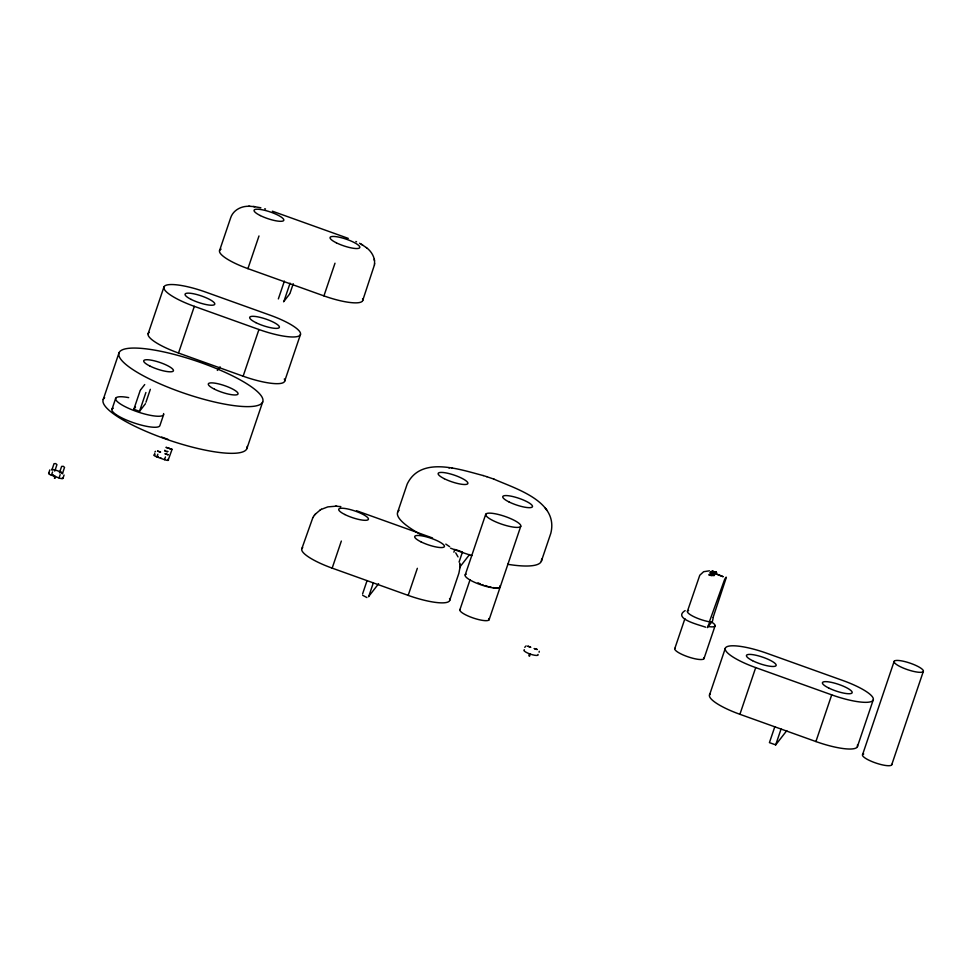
<?xml version="1.0" encoding="UTF-8"?>
<svg xmlns="http://www.w3.org/2000/svg" width="972" height="972" viewBox="0 0 972 972"><rect width="100%" height="100%" fill="white"/><g stroke="black" fill="none" stroke-linecap="round" stroke-linejoin="round"><path stroke-width="1.46" d="M374.572 263.74C375.083 257.337 371.425 251.323 366.408 247.617M460.011 567.332L458.893 573.225L449.684 600.453M362.665 300.615L374.451 264.882M459.987 567.636L459.963 564.319M374.439 265.016L374.585 263.594M64.067 475.016L62.925 478.431M145.897 392.494L139.531 411.338L133.832 409.297L140.211 390.452M362.592 593.856L367.076 580.6M539.12 652.236L539.241 651.264M48.612 473.425L49.827 469.901M51.844 470.12L54.019 463.693L55.708 463.595L56.935 464.677L54.76 471.128M62.645 478.601A3.524 0.802 18.7 0 1 61.515 478.589A3.524 0.802 18.7 0 1 59.049 477.957L51.443 475.223L52.549 471.955M54.396 478.163L54.967 476.487M54.967 478.37L55.526 476.693M59.438 472.842L61.625 466.414L63.314 466.317L64.529 467.398L62.354 473.85M59.049 477.957L60.155 474.688M103.239 399.443L119.046 352.751M111.974 409.309L115.704 398.289M148.121 333.773L163.964 286.934M145.958 402.25L150.332 389.322M284.31 378.971A37.957 8.602 18.7 0 1 243.134 376.2L178.52 353.043L194.327 306.35A37.957 8.602 18.7 0 1 164.268 286.412A37.957 8.602 18.7 0 1 205.469 292.013L270.082 315.171A37.957 8.602 18.7 0 1 300.129 335.109A37.957 8.602 18.7 0 1 258.941 329.508L194.327 306.35M163.588 414.692L159.858 425.712A25.308 5.735 18.7 0 1 132.957 422.553A25.308 5.735 18.7 0 1 112.169 408.993M219.538 250.655L230.656 217.837C233.086 210.268 241.141 206.028 248.771 206.283M168.423 460.339A3.791 0.863 18.7 0 1 164.511 459.659L156.917 456.925L157.829 454.216M164.511 459.659L165.434 456.949M169.164 448.505L172.08 449.356L168.63 458.857M362.532 298.805A35.429 8.031 18.7 0 1 348.972 302.353L348.486 302.292A35.429 8.031 18.7 0 1 323.931 295.889L247.921 268.637L258.989 235.953M243.134 376.2L258.941 329.508M278.357 298.914L284.383 281.115M284.055 300.956L290.081 283.156M289.996 293.313L293.24 283.727M246.876 448.627L262.683 401.934A75.925 17.204 18.7 0 0 160.708 351.269A75.925 17.204 18.7 0 0 149.202 378.825A75.925 17.204 18.7 0 0 262.683 401.934M284.626 381.279L300.482 334.441M323.931 295.889L335 263.205M301.77 548.864L312.875 517.554M449.538 598.509A37.957 8.602 18.7 0 1 408.179 595.386L332.169 568.134L341.342 541.052M373.345 582.848L368.85 596.103M397.682 512.135L407.171 484.117C420.888 455.443 460.169 469.622 483.291 475.575M408.179 595.386L417.353 568.304M453.888 552.193L454.86 549.326M459.063 562.083L462.453 552.047L456.123 549.775M465.199 574.926L485.745 514.224M459.914 609.699L470.011 579.859M489.086 619.772L520.749 526.314A18.529 4.204 18.7 0 0 496.06 513.945A18.529 4.204 18.7 0 0 492.938 520.555A18.529 4.204 18.7 0 0 520.749 526.314M541.319 561.318L550.808 533.312C558.876 501.2 515.622 488.795 493.934 479.135M528.841 655.845L529.521 653.84L530.287 654.107A7.594 1.725 18.7 0 0 538.026 654.423M529.606 656.124L530.287 654.107A7.594 1.725 18.7 0 1 524.358 649.746M674.799 648.555L684.908 618.714M687.447 611.218L699.779 575.242L703.631 571.718L709.499 570.807M713.12 617.366L726.327 577.453A13.863 1.057 -70.3 0 0 725.963 577.368A48.977 3.742 -70.3 0 0 725.513 577.951A13.401 1.021 -70.3 0 0 724.505 579.798L709.39 621.776A15.394 3.937 19.5 0 1 706.887 621.278A15.443 3.499 18.7 0 1 691.262 615.312A15.443 3.499 18.7 0 1 688.626 610.477M703.983 658.627L715.04 625.944M709.499 695.029L725.343 648.19M857.401 745.038A37.957 8.602 18.7 0 1 815.909 741.551L739.899 714.298L755.706 667.606A37.957 8.602 18.7 0 1 725.647 647.668A37.957 8.602 18.7 0 1 766.847 653.269L842.858 680.509A37.957 8.602 18.7 0 1 872.917 700.46A37.957 8.602 18.7 0 1 831.716 694.859L755.706 667.606M774.806 726.764L769.423 742.632L775.692 744.88L786.785 730.628M775.692 744.88L781.075 729.012M815.909 741.551L831.716 694.859M857.413 746.618L873.269 699.779M862.541 754.734L894.155 661.349M891.713 764.794L923.327 671.409A15.443 3.499 18.7 0 0 902.745 661.106A15.443 3.499 18.7 0 0 900.145 666.622A15.443 3.499 18.7 0 0 923.327 671.409M524.759 647.316L526.119 645.894M154.913 452.004L155.459 451.312M53.424 475.041L53.958 475.758M312.79 517.675L314.576 515.063M714.092 575.521C712.525 572.775 704.651 575.011 711.504 575.521M314.381 515.306L315.548 513.921M709.815 621.849L707.385 627.62L712.525 621.011L713.241 617.451M289.632 294.018L283.581 301.818M140.503 389.991L144.719 384.56M133.832 409.297L135.521 407.11M139.531 411.338L145.472 403.684M217.315 370.429L220.097 366.845M154.767 453.462L154.56 454.082M368.485 596.735L378.606 583.722M459.671 567.284L469.585 554.514M712.585 571.342L715.866 572.131M315.341 514.152L320.286 509.96M714.092 575.533L711.516 575.546M52.075 469.367L52.95 469.355M59.669 472.088L62.621 473.145L59.669 472.173M165.167 453.803L168.144 454.726M168.107 454.811L165.179 453.863M534.321 648.543L537.285 649.527L534.333 648.652M157.573 451.105L160.538 452.004M160.501 452.089L157.573 451.13M164.9 450.522C164.948 449.404 163.758 451.822 167.743 451.615M168.849 448.347L165.969 447.339L168.909 448.238M169.177 448.396L172.08 449.356M167.743 451.397L167.172 451.628M321.282 509.377L327.856 506.874L335.753 506.218M320.14 510.045L321.428 509.279M500.058 586.14A15.443 3.499 18.7 0 1 500.143 587.088L499.207 587.768A18.529 4.204 18.7 0 1 476.596 583.176A18.529 4.204 18.7 0 1 466.196 574.173M685.139 610.598C671.895 618.751 700.909 625.275 705.66 627.219M715.866 572.119L714.784 572.022M158.339 456.597L157.221 456.366M52.828 474.944L52.063 474.822M249.573 206.283L254.056 206.599M248.492 206.283L249.828 206.283M366.894 597.549L362.678 595.301M336.555 506.254L340.334 506.619M335.474 506.205L336.81 506.266M254.275 206.635L260.873 207.789M253.4 206.526L254.907 206.708M448.675 467.739L449.538 467.86M451.676 468.152L452.478 468.261M340.018 506.57L340.893 506.691M707.81 626.442L708.588 626.576A15.443 3.499 18.7 0 0 712.112 622.396L711.54 622.031A15.443 3.499 18.7 0 0 710.909 621.667M264.736 208.761L265.526 208.992M164.888 450.656L166.491 451.482M483.157 475.539L486.851 476.705M486.79 476.693L494.031 479.172M714.432 572.144L711.759 571.147L716.668 572.484L713.059 571.427M272.367 211.179L348.28 238.395M161.68 437.084L168.01 439.356M356.554 510.737L432.528 537.966M160.526 457.982L161.194 458.225M55.149 469.938L61.479 472.198M54.954 476.231L54.055 475.818L54.894 476.219M355.873 241.469L356.566 241.797M359.506 243.255L361.815 244.543M361.997 244.665L366.626 247.787M361.268 244.227L362.58 244.993M445.796 544.089L449.672 546.714M54.918 470.181L52.063 469.452M545.256 508.174L545.997 509.134M546.252 509.462L547.017 510.446M455.722 552.874L458.031 556.907M374.487 260.593L374.244 259.184M459.829 563.14L459.987 564.635M163.575 413.55A25.308 5.735 18.7 0 1 144.937 414.072A25.308 5.735 18.7 0 1 117.041 401.327A25.308 5.735 18.7 0 1 128.693 397.621M112.448 408.714A25.308 5.735 18.7 0 1 113.287 408.252M51.443 475.223A3.536 0.802 18.7 0 1 48.722 473.741M48.892 473.23A3.536 0.802 18.7 0 1 49.074 473.206M62.415 477.738A3.524 0.802 18.7 0 1 62.816 478.103M247.921 268.637A35.429 8.031 18.7 0 1 225.589 258.017L225.261 257.787A35.429 8.031 18.7 0 1 220.182 249.695M220.753 249.294A35.429 8.031 18.7 0 1 221.094 249.124M891.786 764.357A15.443 3.499 18.7 0 1 874.253 762.461A15.443 3.499 18.7 0 1 863.719 753.993M739.899 714.298A37.957 8.602 18.7 0 1 710.058 694.117M178.52 353.043A37.957 8.602 18.7 0 1 149.238 332.424M247.143 446.44A75.925 17.204 18.7 0 1 168.411 439.952A75.925 17.204 18.7 0 1 104.636 397.645M703.898 657.679A15.443 3.499 18.7 0 1 688.808 657.084A15.443 3.499 18.7 0 1 675.103 648.202M541.586 559.131A75.925 17.204 18.7 0 1 507.627 564.27M471.906 555.607A75.925 17.204 18.7 0 1 450.607 548.184M421.909 535.147A75.925 17.204 18.7 0 1 399.091 510.336M167.877 459.258A3.791 0.863 18.7 0 1 168.581 459.853M156.917 456.925A3.791 0.863 18.7 0 1 153.965 455.297M154.123 454.811A3.791 0.863 18.7 0 1 155.058 454.775M488.831 618.544A15.443 3.499 18.7 0 1 474.372 618.374A15.443 3.499 18.7 0 1 460.218 609.347M499.316 587.72A15.443 3.499 18.7 0 1 492.913 587.586M491.273 587.27A15.443 3.499 18.7 0 1 488.637 586.638M487.725 586.383A15.443 3.499 18.7 0 1 484.979 585.545M483.145 584.913A15.443 3.499 18.7 0 1 482.246 584.585M480.472 583.88A15.443 3.499 18.7 0 1 479.621 583.528M478.795 583.164A15.443 3.499 18.7 0 1 477.993 582.787M500.106 585.873A18.529 4.204 18.7 0 1 500.203 587.015M332.169 568.134A37.957 8.602 18.7 0 1 302.742 547.613M710.107 572.775L714.991 574.525L710.24 572.69M710.969 571.682L715.842 573.431L710.969 571.682M710.86 573.043L714.238 574.258L710.945 572.994M711.711 571.949L715.1 573.164L711.711 571.949M712.099 574.902L713.521 575.06L712.124 574.853M716.413 574.027L723.022 576.639L716.413 574.027M527.881 646.21L530.809 647.279L527.905 646.186M336.324 242.806A15.686 3.56 18.7 0 0 359.774 247.581A15.686 3.56 18.7 0 0 338.706 237.107A15.686 3.56 18.7 0 0 336.324 242.806M260.314 215.565A15.686 3.56 18.7 0 0 283.775 220.34A15.686 3.56 18.7 0 0 262.695 209.867A15.686 3.56 18.7 0 0 260.314 215.565M752.547 660.681A15.686 3.56 18.7 0 0 776.106 665.553A15.686 3.56 18.7 0 0 755.183 655.079A15.686 3.56 18.7 0 0 752.547 660.681M828.679 687.994A15.686 3.56 18.7 0 0 852.128 692.769A15.686 3.56 18.7 0 0 831.06 682.295A15.686 3.56 18.7 0 0 828.679 687.994M191.168 299.425A15.686 3.56 18.7 0 0 214.727 304.297A15.686 3.56 18.7 0 0 193.805 293.823A15.686 3.56 18.7 0 0 191.168 299.425M255.891 322.643A15.686 3.56 18.7 0 0 279.353 327.418A15.686 3.56 18.7 0 0 258.273 316.957A15.686 3.56 18.7 0 0 255.891 322.643M149.822 366.007A15.686 3.56 18.7 0 0 173.38 370.879A15.686 3.56 18.7 0 0 152.47 360.405A15.686 3.56 18.7 0 0 149.822 366.007M214.557 389.225A15.686 3.56 18.7 0 0 238.006 394A15.686 3.56 18.7 0 0 216.938 383.527A15.686 3.56 18.7 0 0 214.557 389.225M444.265 478.698A15.686 3.56 18.7 0 0 467.836 483.57A15.686 3.56 18.7 0 0 446.913 473.097A15.686 3.56 18.7 0 0 444.265 478.698M509 501.929A15.686 3.56 18.7 0 0 532.449 506.704A15.686 3.56 18.7 0 0 511.381 496.23A15.686 3.56 18.7 0 0 509 501.929M344.817 514.516A15.686 3.56 18.7 0 0 368.376 519.388A15.686 3.56 18.7 0 0 347.466 508.915A15.686 3.56 18.7 0 0 344.817 514.516M420.949 541.829A15.686 3.56 18.7 0 0 444.398 546.604A15.686 3.56 18.7 0 0 423.33 536.131A15.686 3.56 18.7 0 0 420.949 541.829"/></g></svg>
